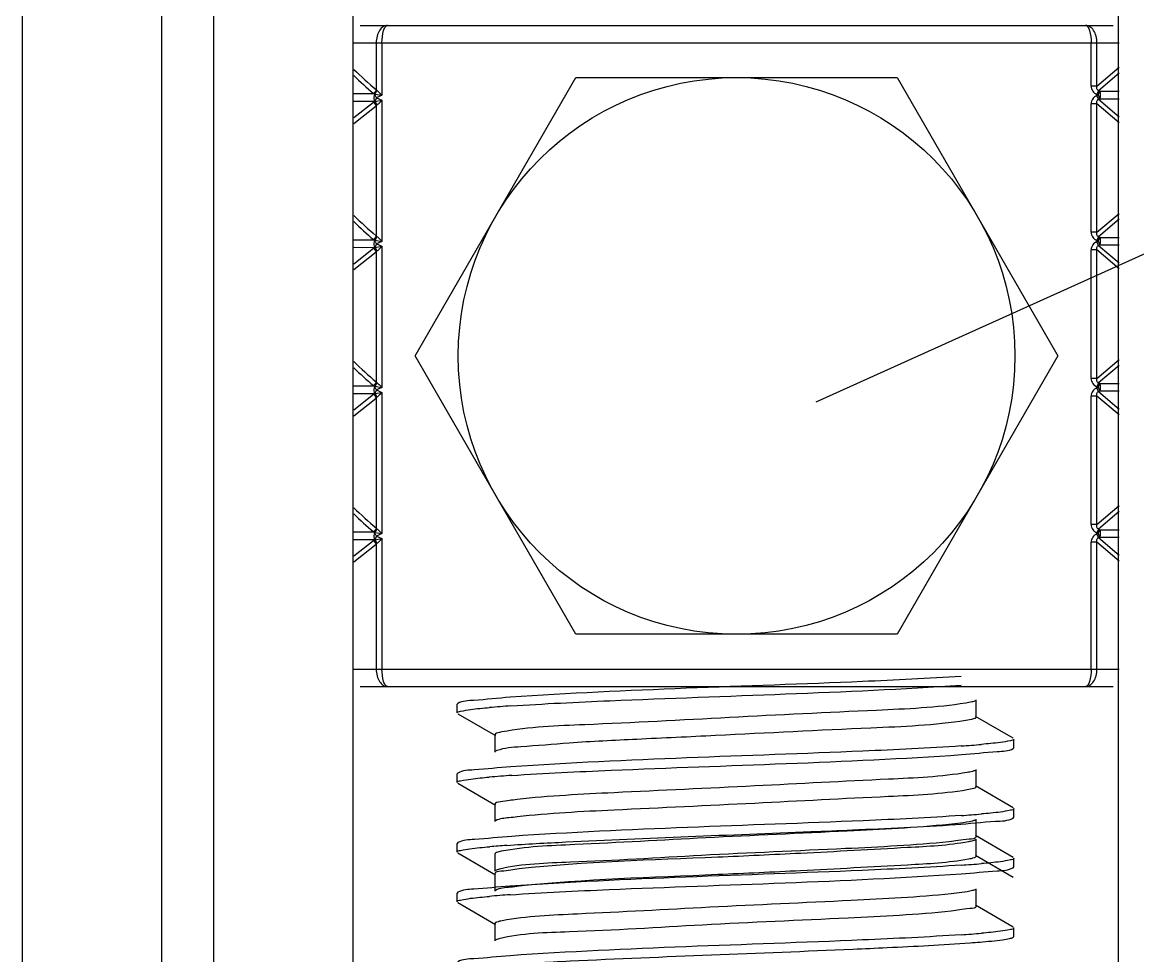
# Model space of a CAD drawing. Extents: x 27938 to 1042331, y -235042 to 1535213.
# Drawn here: x 701681.2 to 702063, y 767705.7 to 768025.1 of the extents above; entities that cross this region are included whole.
import ezdxf

# ---------------------------------------------------------------- set-up
doc = ezdxf.new("R2010")
doc.units = 0
doc.header["$LTSCALE"] = 1000
doc.header["$MEASUREMENT"] = 0
doc.styles.get("Standard").update_dxf_attribs({"font": 'gbenor.shx', "bigfont": 'gbcbig.shx'})
doc.dimstyles.get("Standard").update_dxf_attribs({"dimtxt": 0.18, "dimasz": 0.18, "dimexe": 0.18, "dimexo": 0.0625, "dimgap": 0.09, "dimtad": 0, "dimtih": 1, "dimtoh": 1, "dimdec": 4, "dimzin": 0, "dimdsep": 46, "dimtxsty": 'Standard', "dimcen": 0.09, "dimadec": 0, "dimazin": 0, "dimtfac": 1, "dimtdec": 4, "dimtofl": 0, "dimtmove": 0, "dimatfit": 3, "dimfxl": 1, "dimtolj": 1, "dimtzin": 0, "dimarcsym": 0})

msp = doc.modelspace()

# ---------------------------------------------------------------- linework, layer by layer
at = {"linetype": 'Continuous'}
for p, q in [((701681.22, 770483.4), (701681.22, 765742.38)), ((701728.85, 770483.4), (701728.85, 765742.38)), ((701746.71, 770483.4), (701746.71, 765742.38)), ((701794.33, 770483.4), (701794.33, 765742.38)), ((702056.27, 770483.4), (702056.27, 765742.38)), ((701796.8, 768024.06), (702054.57, 768024.06)), ((701794.71, 768018.11), (702056.65, 768018.11)), ((701802.34, 768018.11), (701802.34, 768002.11)), ((701804.32, 768018.11), (701804.32, 768000.15)), ((702047.04, 768003.26), (702047.04, 768018.11)), ((702049.03, 768003.26), (702049.03, 768018.11)), ((702049.03, 768003.26), (702056.65, 768009.74)), ((701815.7, 767910.95), (701870.69, 768006.2)), ((701870.69, 768006.2), (701980.68, 768006.2)), ((701980.68, 768006.2), (702035.67, 767910.95)), ((702056.65, 768007.72), (702049.58, 768001.71)), ((701802.5, 768001.92), (701802.34, 768002.11)), ((701802.58, 768001.85), (701802.5, 768001.92)), ((702049.03, 768003.26), (702047.04, 768003.26)), ((701801.71, 768000.62), (701794.71, 768000.62)), ((701801.67, 767998.01), (701794.71, 767998.03)), ((701801.67, 767998.01), (701801.83, 767998.04)), ((701801.83, 768000.59), (701801.71, 768000.62)), ((701801.83, 767998.04), (701801.87, 767998.06)), ((701801.87, 768000.57), (701804.32, 768000.15)), ((701802.42, 767999.32), (701801.87, 767998.06)), ((701801.87, 767998.06), (701804.32, 767998.49)), ((701804.32, 768000.15), (701802.42, 767999.32)), ((701802.42, 767999.32), (701804.32, 767998.49)), ((701804.32, 767998.49), (701804.32, 767950.14)), ((702049.58, 768001.71), (702048.98, 768000.45)), ((702049.4, 768000.25), (702048.98, 768000.45)), ((702048.98, 768000.05), (702049.4, 768000.25)), ((702049.58, 767998.79), (702048.98, 768000.05)), ((702049.4, 768000.25), (702049.99, 768001.51)), ((702049.4, 768000.25), (702049.99, 767998.99)), ((702049.99, 768001.51), (702049.58, 768001.71)), ((702049.58, 767998.79), (702049.99, 767998.99)), ((702049.58, 767998.79), (702056.65, 767992.78)), ((702049.99, 768001.51), (702056.65, 768001.51)), ((702049.99, 767998.99), (702056.65, 767998.99)), ((701794.71, 767992.53), (701801.42, 767997.84)), ((701794.71, 767990.5), (701802.34, 767996.53)), ((701802.34, 767996.53), (701802.48, 767996.69)), ((701802.34, 767996.53), (701802.34, 767952.1)), ((701802.48, 767996.69), (701802.56, 767996.77)), ((701802.56, 767996.77), (701802.61, 767996.81)), ((702049.03, 767997.24), (702047.04, 767997.24)), ((702047.04, 767953.26), (702047.04, 767997.24)), ((702049.03, 767953.26), (702049.03, 767997.24)), ((702056.65, 767990.76), (702049.03, 767997.24)), ((702049.03, 767953.26), (702056.65, 767959.73)), ((702056.65, 767957.71), (702049.58, 767951.7)), ((702049.03, 767953.26), (702047.04, 767953.26)), ((701801.71, 767950.61), (701794.71, 767950.61)), ((701801.83, 767950.58), (701801.71, 767950.61)), ((701801.87, 767950.56), (701804.32, 767950.14)), ((701802.42, 767949.31), (701801.87, 767948.06)), ((701801.87, 767948.06), (701804.32, 767948.48)), ((701802.5, 767951.91), (701802.34, 767952.1)), ((701804.32, 767950.14), (701802.42, 767949.31)), ((701802.42, 767949.31), (701804.32, 767948.48)), ((701802.58, 767951.84), (701802.5, 767951.91)), ((701804.32, 767948.48), (701804.32, 767900.14)), ((702049.58, 767951.7), (702048.98, 767950.44)), ((702049.4, 767950.24), (702048.98, 767950.44)), ((702048.98, 767950.05), (702049.4, 767950.24)), ((702049.58, 767948.78), (702048.98, 767950.05)), ((702049.4, 767950.24), (702049.99, 767951.51)), ((702049.4, 767950.24), (702049.99, 767948.98)), ((702049.99, 767951.51), (702049.58, 767951.7)), ((702049.58, 767948.78), (702049.99, 767948.98)), ((702049.58, 767948.78), (702056.65, 767942.77)), ((702049.99, 767951.51), (702056.65, 767951.51)), ((702049.99, 767948.98), (702056.65, 767948.98)), ((701801.67, 767948), (701794.71, 767948.02)), ((701794.71, 767942.52), (701801.42, 767947.83)), ((701794.71, 767940.49), (701802.34, 767946.52)), ((701801.67, 767948), (701801.83, 767948.03)), ((701801.83, 767948.03), (701801.87, 767948.06)), ((701802.34, 767946.52), (701802.48, 767946.69)), ((701802.34, 767946.52), (701802.34, 767902.09)), ((701802.48, 767946.69), (701802.56, 767946.76)), ((701802.56, 767946.76), (701802.61, 767946.8)), ((702049.03, 767947.23), (702047.04, 767947.23)), ((702047.04, 767903.25), (702047.04, 767947.23)), ((702049.03, 767903.25), (702049.03, 767947.23)), ((702056.65, 767940.75), (702049.03, 767947.23)), ((701870.69, 767815.7), (701815.7, 767910.95)), ((702035.67, 767910.95), (701980.68, 767815.7)), ((702049.03, 767903.25), (702056.65, 767909.72)), ((702056.65, 767907.71), (702049.58, 767901.7)), ((702049.03, 767903.25), (702047.04, 767903.25)), ((701801.71, 767900.6), (701794.71, 767900.6)), ((701801.83, 767900.57), (701801.71, 767900.6)), ((701801.87, 767900.56), (701804.32, 767900.14)), ((701802.42, 767899.3), (701801.87, 767898.05)), ((701802.5, 767901.9), (701802.34, 767902.09)), ((701804.32, 767900.14), (701802.42, 767899.3)), ((701802.42, 767899.3), (701804.32, 767898.47)), ((701802.58, 767901.83), (701802.5, 767901.9)), ((702049.58, 767901.7), (702048.98, 767900.43)), ((702049.4, 767900.24), (702048.98, 767900.43)), ((702048.98, 767900.04), (702049.4, 767900.24)), ((702049.58, 767898.78), (702048.98, 767900.04)), ((702049.4, 767900.24), (702049.99, 767901.5)), ((702049.4, 767900.24), (702049.99, 767898.97)), ((702049.99, 767901.5), (702049.58, 767901.7)), ((702049.58, 767898.78), (702049.99, 767898.97)), ((702049.58, 767898.78), (702056.65, 767892.76)), ((702049.99, 767901.5), (702056.65, 767901.5)), ((702049.99, 767898.97), (702056.65, 767898.97)), ((701801.67, 767897.99), (701794.71, 767898.01)), ((701794.71, 767892.52), (701801.42, 767897.83)), ((701794.71, 767890.48), (701802.34, 767896.52)), ((701801.67, 767897.99), (701801.83, 767898.03)), ((701801.83, 767898.03), (701801.87, 767898.05)), ((701801.87, 767898.05), (701804.32, 767898.47)), ((701802.34, 767896.52), (701802.48, 767896.68)), ((701802.34, 767896.52), (701802.34, 767852.09)), ((701802.48, 767896.68), (701802.56, 767896.75)), ((701802.56, 767896.75), (701802.61, 767896.8)), ((701804.32, 767898.47), (701804.32, 767850.13)), ((702049.03, 767897.22), (702047.04, 767897.22)), ((702047.04, 767853.24), (702047.04, 767897.22)), ((702049.03, 767853.24), (702049.03, 767897.22)), ((702056.65, 767890.74), (702049.03, 767897.22)), ((702049.03, 767853.24), (702056.65, 767859.72)), ((702056.65, 767857.7), (702049.58, 767851.69)), ((702049.03, 767853.24), (702047.04, 767853.24)), ((701801.71, 767850.59), (701794.71, 767850.6)), ((701801.83, 767850.57), (701801.71, 767850.59)), ((701801.87, 767850.55), (701804.32, 767850.13)), ((701802.42, 767849.29), (701801.87, 767848.04)), ((701802.5, 767851.89), (701802.34, 767852.09)), ((701804.32, 767850.13), (701802.42, 767849.29)), ((701802.42, 767849.29), (701804.32, 767848.47)), ((701802.58, 767851.83), (701802.5, 767851.89)), ((702049.58, 767851.69), (702048.98, 767850.43)), ((702049.4, 767850.23), (702048.98, 767850.43)), ((702048.98, 767850.03), (702049.4, 767850.23)), ((702049.58, 767848.77), (702048.98, 767850.03)), ((702049.4, 767850.23), (702049.99, 767851.49)), ((702049.4, 767850.23), (702049.99, 767848.97)), ((702049.99, 767851.49), (702049.58, 767851.69)), ((702049.99, 767851.49), (702056.65, 767851.49)), ((701801.67, 767847.98), (701794.71, 767848.01)), ((701794.71, 767842.51), (701801.42, 767847.82)), ((701794.71, 767840.48), (701802.34, 767846.51)), ((701801.67, 767847.98), (701801.83, 767848.02)), ((701801.83, 767848.02), (701801.87, 767848.04)), ((701801.87, 767848.04), (701804.32, 767848.47)), ((701802.34, 767846.51), (701802.48, 767846.67)), ((701802.34, 767846.51), (701802.34, 767803.79)), ((701802.48, 767846.67), (701802.56, 767846.75)), ((701802.56, 767846.75), (701802.61, 767846.79)), ((701804.32, 767848.47), (701804.32, 767803.79)), ((702049.03, 767847.22), (702047.04, 767847.22)), ((702047.04, 767803.79), (702047.04, 767847.22)), ((702049.03, 767803.79), (702049.03, 767847.22)), ((702056.65, 767840.74), (702049.03, 767847.22)), ((702049.58, 767848.77), (702049.99, 767848.97)), ((702049.58, 767848.77), (702056.65, 767842.76)), ((702049.99, 767848.97), (702056.65, 767848.97)), ((701980.68, 767815.7), (701870.69, 767815.7)), ((701794.71, 767803.79), (702056.65, 767803.79)), ((701796.8, 767797.84), (702054.57, 767797.84)), ((701830.28, 767792.02), (701830.05, 767791.76)), ((702007.67, 767787.29), (702007.67, 767793.25)), ((701830.05, 767788.78), (701830.05, 767791.76)), ((701830.05, 767788.78), (701830.05, 767791.76)), ((701830.28, 767788.52), (701843.2, 767781.04)), ((702020.33, 767780.11), (702007.41, 767787.6)), ((701842.94, 767781.34), (701842.94, 767775.39)), ((702020.33, 767776.62), (702020.56, 767776.88)), ((702020.56, 767776.88), (702020.56, 767779.85)), ((702020.56, 767776.88), (702020.56, 767779.85)), ((701843.62, 767775.87), (701843.2, 767775.69)), ((702007.67, 767763.48), (702007.67, 767769.44)), ((701830.28, 767768.21), (701830.05, 767767.95)), ((701830.05, 767764.97), (701830.05, 767767.95)), ((701830.05, 767764.97), (701830.05, 767767.95)), ((701830.28, 767764.71), (701843.2, 767757.23)), ((702020.33, 767756.3), (702007.41, 767763.78)), ((701842.94, 767757.53), (701842.94, 767751.58)), ((702020.56, 767753.06), (702020.56, 767756.04)), ((702020.56, 767753.06), (702020.56, 767756.04)), ((702007.67, 767746.49), (702007.67, 767752.44)), ((702020.33, 767752.8), (702020.56, 767753.06)), ((702020.33, 767739.31), (702007.41, 767746.79)), ((701830.28, 767744.39), (701830.05, 767744.13)), ((701830.05, 767741.16), (701830.05, 767744.13)), ((701830.05, 767741.16), (701830.05, 767744.13)), ((702007.67, 767739.67), (702007.67, 767745.62)), ((701830.28, 767740.9), (701843.2, 767733.41)), ((701842.94, 767740.53), (701842.94, 767734.58)), ((702020.33, 767732.49), (702007.41, 767739.97)), ((702020.56, 767736.07), (702020.56, 767739.05)), ((702020.56, 767736.07), (702020.56, 767739.05)), ((702020.33, 767735.81), (702020.56, 767736.07)), ((701842.94, 767733.72), (701842.94, 767727.76)), ((701830.28, 767727.4), (701830.05, 767727.14)), ((701830.05, 767724.16), (701830.05, 767727.14)), ((701830.05, 767724.16), (701830.05, 767727.14)), ((702007.67, 767722.68), (702007.67, 767728.63)), ((701830.28, 767723.9), (701843.2, 767716.42)), ((702020.33, 767715.49), (702007.41, 767722.98)), ((701842.94, 767716.72), (701842.94, 767710.77)), ((702020.33, 767712), (702020.56, 767712.26)), ((702020.56, 767712.26), (702020.56, 767715.23)), ((702020.56, 767712.26), (702020.56, 767715.23))]:
    msp.add_line(p, q, dxfattribs=at)
msp.add_circle((701925.68, 767910.95), 95.25, dxfattribs=at)
for centre, radius, start, end in [((701868.27, 768082.56), 104.01, 224.9882, 230.6634), ((701868.76, 768081.6), 105.17, 225.2411, 230.1872), ((701802.61, 768002.23), 1.85, 230.2237, 240.9585), ((701802.58, 767996.38), 1.86, 119.1442, 128.3025), ((701868.27, 768032.55), 104.01, 224.9882, 230.6634), ((701868.76, 768031.59), 105.17, 225.2411, 230.1872), ((701802.61, 767952.23), 1.85, 230.2237, 240.9585), ((701802.58, 767946.37), 1.86, 119.1442, 128.3025), ((701868.27, 767982.54), 104.01, 224.9882, 230.6634), ((701868.76, 767981.58), 105.17, 225.2411, 230.1872), ((701802.61, 767902.22), 1.85, 230.2237, 240.9585), ((701802.58, 767896.36), 1.86, 119.1442, 128.3025), ((701868.27, 767932.54), 104.01, 224.9882, 230.6634), ((701868.76, 767931.57), 105.17, 225.2411, 230.1872), ((701802.61, 767852.21), 1.85, 230.2237, 240.9585), ((701802.58, 767846.36), 1.86, 119.1442, 128.3025), ((701875.91, 767376.24), 415.84, 93.7876, 94.8061), ((701975.17, 768186.54), 409.97, 273.8296, 274.8033), ((701876.31, 767347.3), 420.99, 93.7545, 94.8055), ((701975.25, 768161.77), 409.01, 273.8359, 274.8035), ((701874.04, 767351.93), 392.45, 93.9506, 94.8036), ((701975.21, 768145.23), 409.46, 273.8329, 274.8033), ((701875.57, 767315.78), 411.68, 93.8155, 94.8057), ((701975.17, 768122.02), 410.07, 273.8289, 274.8033)]:
    msp.add_arc(centre, radius, start, end, dxfattribs=at)
for points, knots in [([(701806.23, 768024.06), (701805.73, 768024.06), (701804.61, 768023.7), (701803.35, 768022.33), (701802.53, 768020.39), (701802.34, 768018.89), (701802.34, 768018.11)], [0, 0, 0, 0, 0.195972, 0.42512, 0.697797, 1, 1, 1, 1]), ([(701804.32, 768018.11), (701804.32, 768019.54), (701804.53, 768021.48), (701805.29, 768023.51), (701805.95, 768024.06), (701806.23, 768024.06)], [0, 0, 0, 0, 0.657525, 0.871922, 1, 1, 1, 1]), ([(702045.13, 768024.06), (702045.41, 768024.06), (702046.07, 768023.51), (702046.83, 768021.48), (702047.04, 768019.54), (702047.04, 768018.11)], [0, 0, 0, 0, 0.128078, 0.342475, 1, 1, 1, 1]), ([(702049.03, 768018.11), (702049.03, 768018.89), (702048.84, 768020.39), (702048.01, 768022.33), (702046.75, 768023.7), (702045.64, 768024.06), (702045.13, 768024.06)], [0, 0, 0, 0, 0.302203, 0.57488, 0.804028, 1, 1, 1, 1]), ([(701802.58, 768001.85), (701802.72, 768001.73), (701803.31, 768001.17), (701803.88, 768000.59), (701804.32, 768000.15)], [0, 0, 0, 0, 0.225254, 1, 1, 1, 1]), ([(702047.04, 768003.26), (702047.04, 768002.67), (702047.45, 768001.46), (702048.44, 768000.7), (702048.98, 768000.45)], [0, 0, 0, 0, 0.499355, 1, 1, 1, 1]), ([(702049.58, 768001.71), (702049.29, 768001.8), (702048.82, 768002.36), (702048.96, 768002.97), (702049.03, 768003.26)], [0, 0, 0, 0, 0.502447, 1, 1, 1, 1]), ([(701801.85, 768000.61), (701801.76, 768000.42), (701801.49, 767999.59), (701801.54, 767998.64), (701801.83, 767998.04)], [0, 0, 0, 0, 0.236634, 1, 1, 1, 1]), ([(701802.42, 767999.32), (701802.36, 767999.44), (701802.18, 767999.87), (701801.95, 768000.29), (701801.85, 768000.61)], [0, 0, 0, 0, 0.285481, 1, 1, 1, 1]), ([(701802.61, 767996.81), (701802.74, 767996.93), (701803.33, 767997.48), (701803.89, 767998.05), (701804.32, 767998.49)], [0, 0, 0, 0, 0.226794, 1, 1, 1, 1]), ([(702048.98, 768000.05), (702048.44, 767999.8), (702047.45, 767999.04), (702047.04, 767997.83), (702047.04, 767997.24)], [0, 0, 0, 0, 0.500643, 1, 1, 1, 1]), ([(702049.03, 767997.24), (702048.96, 767997.53), (702048.82, 767998.14), (702049.29, 767998.7), (702049.58, 767998.79)], [0, 0, 0, 0, 0.49632, 1, 1, 1, 1]), ([(702049.99, 767998.99), (702050.18, 767999.38), (702050.31, 768000.25), (702050.18, 768001.13), (702049.99, 768001.51)], [0, 0, 0, 0, 0.500048, 1, 1, 1, 1]), ([(702047.04, 767953.26), (702047.04, 767952.66), (702047.45, 767951.45), (702048.44, 767950.69), (702048.98, 767950.44)], [0, 0, 0, 0, 0.499355, 1, 1, 1, 1]), ([(702049.58, 767951.7), (702049.29, 767951.79), (702048.82, 767952.35), (702048.96, 767952.97), (702049.03, 767953.26)], [0, 0, 0, 0, 0.502447, 1, 1, 1, 1]), ([(701801.85, 767950.6), (701801.76, 767950.42), (701801.49, 767949.59), (701801.54, 767948.63), (701801.83, 767948.03)], [0, 0, 0, 0, 0.236634, 1, 1, 1, 1]), ([(701802.42, 767949.31), (701802.36, 767949.43), (701802.18, 767949.86), (701801.95, 767950.28), (701801.85, 767950.6)], [0, 0, 0, 0, 0.285481, 1, 1, 1, 1]), ([(701802.58, 767951.84), (701802.72, 767951.72), (701803.31, 767951.16), (701803.88, 767950.59), (701804.32, 767950.14)], [0, 0, 0, 0, 0.225254, 1, 1, 1, 1]), ([(701802.61, 767946.8), (701802.74, 767946.92), (701803.33, 767947.47), (701803.89, 767948.04), (701804.32, 767948.48)], [0, 0, 0, 0, 0.226794, 1, 1, 1, 1]), ([(702048.98, 767950.05), (702048.44, 767949.79), (702047.45, 767949.04), (702047.04, 767947.82), (702047.04, 767947.23)], [0, 0, 0, 0, 0.500643, 1, 1, 1, 1]), ([(702049.03, 767947.23), (702048.96, 767947.52), (702048.82, 767948.13), (702049.29, 767948.7), (702049.58, 767948.78)], [0, 0, 0, 0, 0.49632, 1, 1, 1, 1]), ([(702049.99, 767948.98), (702050.18, 767949.37), (702050.31, 767950.24), (702050.18, 767951.12), (702049.99, 767951.51)], [0, 0, 0, 0, 0.500048, 1, 1, 1, 1]), ([(702047.04, 767903.25), (702047.04, 767902.66), (702047.45, 767901.44), (702048.44, 767900.69), (702048.98, 767900.43)], [0, 0, 0, 0, 0.499355, 1, 1, 1, 1]), ([(702049.58, 767901.7), (702049.29, 767901.78), (702048.82, 767902.35), (702048.96, 767902.96), (702049.03, 767903.25)], [0, 0, 0, 0, 0.502447, 1, 1, 1, 1]), ([(701801.85, 767900.59), (701801.76, 767900.41), (701801.49, 767899.58), (701801.54, 767898.63), (701801.83, 767898.03)], [0, 0, 0, 0, 0.236634, 1, 1, 1, 1]), ([(701802.42, 767899.3), (701802.36, 767899.43), (701802.18, 767899.86), (701801.95, 767900.27), (701801.85, 767900.59)], [0, 0, 0, 0, 0.285481, 1, 1, 1, 1]), ([(701802.58, 767901.83), (701802.72, 767901.71), (701803.31, 767901.16), (701803.88, 767900.58), (701804.32, 767900.14)], [0, 0, 0, 0, 0.225254, 1, 1, 1, 1]), ([(702048.98, 767900.04), (702048.44, 767899.79), (702047.45, 767899.03), (702047.04, 767897.82), (702047.04, 767897.22)], [0, 0, 0, 0, 0.500643, 1, 1, 1, 1]), ([(702049.03, 767897.22), (702048.96, 767897.51), (702048.82, 767898.13), (702049.29, 767898.69), (702049.58, 767898.78)], [0, 0, 0, 0, 0.49632, 1, 1, 1, 1]), ([(702049.99, 767898.97), (702050.18, 767899.36), (702050.31, 767900.24), (702050.18, 767901.11), (702049.99, 767901.5)], [0, 0, 0, 0, 0.500048, 1, 1, 1, 1]), ([(701802.61, 767896.8), (701802.74, 767896.92), (701803.33, 767897.47), (701803.89, 767898.03), (701804.32, 767898.47)], [0, 0, 0, 0, 0.226794, 1, 1, 1, 1]), ([(702047.04, 767853.24), (702047.04, 767852.65), (702047.45, 767851.44), (702048.44, 767850.68), (702048.98, 767850.43)], [0, 0, 0, 0, 0.499355, 1, 1, 1, 1]), ([(702049.58, 767851.69), (702049.29, 767851.78), (702048.82, 767852.34), (702048.96, 767852.95), (702049.03, 767853.24)], [0, 0, 0, 0, 0.502447, 1, 1, 1, 1]), ([(701801.85, 767850.59), (701801.76, 767850.4), (701801.49, 767849.57), (701801.54, 767848.62), (701801.83, 767848.02)], [0, 0, 0, 0, 0.236634, 1, 1, 1, 1]), ([(701802.42, 767849.29), (701802.36, 767849.42), (701802.18, 767849.85), (701801.95, 767850.27), (701801.85, 767850.59)], [0, 0, 0, 0, 0.285481, 1, 1, 1, 1]), ([(701802.58, 767851.83), (701802.72, 767851.71), (701803.31, 767851.15), (701803.88, 767850.57), (701804.32, 767850.13)], [0, 0, 0, 0, 0.225254, 1, 1, 1, 1]), ([(702048.98, 767850.03), (702048.44, 767849.78), (702047.45, 767849.02), (702047.04, 767847.81), (702047.04, 767847.22)], [0, 0, 0, 0, 0.500643, 1, 1, 1, 1]), ([(702049.99, 767848.97), (702050.18, 767849.35), (702050.31, 767850.23), (702050.18, 767851.11), (702049.99, 767851.49)], [0, 0, 0, 0, 0.500048, 1, 1, 1, 1]), ([(701802.61, 767846.79), (701802.74, 767846.91), (701803.33, 767847.46), (701803.89, 767848.03), (701804.32, 767848.47)], [0, 0, 0, 0, 0.226794, 1, 1, 1, 1]), ([(702049.03, 767847.22), (702048.96, 767847.51), (702048.82, 767848.12), (702049.29, 767848.68), (702049.58, 767848.77)], [0, 0, 0, 0, 0.49632, 1, 1, 1, 1]), ([(701802.34, 767803.79), (701802.34, 767803.01), (701802.53, 767801.51), (701803.35, 767799.57), (701804.61, 767798.2), (701805.73, 767797.84), (701806.23, 767797.84)], [0, 0, 0, 0, 0.302203, 0.57488, 0.804028, 1, 1, 1, 1]), ([(701806.23, 767797.84), (701805.95, 767797.84), (701805.29, 767798.39), (701804.53, 767800.42), (701804.32, 767802.36), (701804.32, 767803.79)], [0, 0, 0, 0, 0.128078, 0.342475, 1, 1, 1, 1]), ([(702047.04, 767803.79), (702047.04, 767802.36), (702046.83, 767800.42), (702046.07, 767798.39), (702045.41, 767797.84), (702045.13, 767797.84)], [0, 0, 0, 0, 0.657525, 0.871922, 1, 1, 1, 1]), ([(702045.13, 767797.84), (702045.64, 767797.84), (702046.75, 767798.2), (702048.01, 767799.57), (702048.84, 767801.51), (702049.03, 767803.01), (702049.03, 767803.79)], [0, 0, 0, 0, 0.195972, 0.42512, 0.697797, 1, 1, 1, 1]), ([(702002.55, 767801.3), (701991.29, 767800.53), (701939.84, 767798.05), (701888.32, 767796.86), (701848.19, 767794.14)], [0, 0, 0, 0, 0.219101, 1, 1, 1, 1]), ([(701848.44, 767791.18), (701859.73, 767791.94), (701911.11, 767794.41), (701962.54, 767795.6), (702002.55, 767798.32)], [0, 0, 0, 0, 0.220145, 1, 1, 1, 1]), ([(701848.19, 767794.14), (701844.05, 767793.86), (701838.23, 767793.05), (701831.9, 767792.95), (701830.28, 767792.02)], [0, 0, 0, 0, 0.690488, 1, 1, 1, 1]), ([(702004.15, 767792.14), (701994.06, 767790.53), (701966.98, 767789.44), (701923.52, 767787.26), (701880.84, 767784.87), (701854.7, 767784.05), (701845.37, 767782.26)], [0, 0, 0, 0, 0.192752, 0.509476, 0.820909, 1, 1, 1, 1]), ([(702007.4, 767792.95), (702007.05, 767792.74), (702005.94, 767792.46), (702004.85, 767792.25), (702004.15, 767792.14)], [0, 0, 0, 0, 0.367273, 1, 1, 1, 1]), ([(701830.05, 767788.78), (701830.05, 767789.22), (701832.35, 767789.5), (701833.51, 767789.82), (701834.67, 767789.97)], [0, 0, 0, 0, 0.271407, 1, 1, 1, 1]), ([(702004.15, 767786.18), (701993.42, 767784.47), (701964.75, 767783.42), (701927.23, 767781.42), (701892.82, 767779.8), (701870.52, 767778.75), (701854.66, 767777.3), (701846.22, 767776.81), (701843.62, 767775.87)], [0, 0, 0, 0, 0.202669, 0.533226, 0.70113, 0.845024, 0.948509, 1, 1, 1, 1]), ([(702007.67, 767787.29), (702007.66, 767786.95), (702005.99, 767786.55), (702005.04, 767786.32), (702004.15, 767786.18)], [0, 0, 0, 0, 0.280154, 1, 1, 1, 1]), ([(701845.37, 767782.26), (701844.76, 767782.15), (701844.06, 767781.99), (701842.94, 767781.6), (701842.94, 767781.34)], [0, 0, 0, 0, 0.71086, 1, 1, 1, 1]), ([(702002.55, 767777.49), (701991.33, 767776.72), (701939.95, 767774.25), (701888.52, 767773.04), (701848.44, 767770.34)], [0, 0, 0, 0, 0.21884, 1, 1, 1, 1]), ([(702002.61, 767774.51), (702006.71, 767774.79), (702012.46, 767775.59), (702018.73, 767775.7), (702020.33, 767776.62)], [0, 0, 0, 0, 0.690253, 1, 1, 1, 1]), ([(702020.56, 767779.85), (702020.56, 767779.42), (702018.27, 767779.13), (702017.11, 767778.82), (702015.95, 767778.67)], [0, 0, 0, 0, 0.271495, 1, 1, 1, 1]), ([(701848.75, 767767.39), (701860.06, 767768.14), (701911.35, 767770.6), (701962.7, 767771.79), (702002.61, 767774.51)], [0, 0, 0, 0, 0.220917, 1, 1, 1, 1]), ([(701848.44, 767770.34), (701844.23, 767770.06), (701838.34, 767769.24), (701831.92, 767769.15), (701830.28, 767768.21)], [0, 0, 0, 0, 0.690736, 1, 1, 1, 1]), ([(702007.4, 767769.13), (702007.09, 767768.95), (702006.15, 767768.69), (702005.21, 767768.5), (702004.62, 767768.4)], [0, 0, 0, 0, 0.373528, 1, 1, 1, 1]), ([(701830.05, 767764.97), (701830.05, 767765.41), (701832.39, 767765.69), (701833.56, 767766.01), (701834.74, 767766.16)], [0, 0, 0, 0, 0.271179, 1, 1, 1, 1]), ([(702004.62, 767768.4), (701995.72, 767766.88), (701971.36, 767765.88), (701931.11, 767763.67), (701888.71, 767761.75), (701861.57, 767760.38), (701850.54, 767759.17)], [0, 0, 0, 0, 0.175288, 0.472203, 0.784406, 1, 1, 1, 1]), ([(702004.62, 767762.45), (701995.72, 767760.93), (701971.36, 767759.93), (701931.11, 767757.72), (701888.71, 767755.8), (701861.57, 767754.43), (701850.54, 767753.22)], [0, 0, 0, 0, 0.175288, 0.472203, 0.784406, 1, 1, 1, 1]), ([(702007.67, 767763.48), (702007.66, 767763.17), (702006.23, 767762.78), (702005.38, 767762.58), (702004.62, 767762.45)], [0, 0, 0, 0, 0.283524, 1, 1, 1, 1]), ([(701850.54, 767759.17), (701848.64, 767758.96), (701846.82, 767758.41), (701842.94, 767758.23), (701842.94, 767757.53)], [0, 0, 0, 0, 0.732764, 1, 1, 1, 1]), ([(702002.61, 767753.68), (701991.42, 767752.91), (701940.14, 767750.44), (701888.79, 767749.23), (701848.75, 767746.55)], [0, 0, 0, 0, 0.218398, 1, 1, 1, 1]), ([(702020.56, 767756.04), (702020.56, 767755.61), (702018.27, 767755.32), (702017.12, 767755.01), (702015.97, 767754.86)], [0, 0, 0, 0, 0.27155, 1, 1, 1, 1]), ([(701850.54, 767753.22), (701849.62, 767753.12), (701847.19, 767752.75), (701844.56, 767752.66), (701843.2, 767751.88)], [0, 0, 0, 0, 0.371684, 1, 1, 1, 1]), ([(701998.35, 767750.62), (701986.79, 767749.47), (701959.03, 767748.05), (701916.32, 767746.21), (701876.91, 767743.87), (701853.42, 767743.06), (701845.16, 767741.42)], [0, 0, 0, 0, 0.227021, 0.543037, 0.835394, 1, 1, 1, 1]), ([(701951.08, 767748.15), (701955.83, 767748.35), (701972.38, 767749.05), (701988.93, 767749.81), (702000.72, 767750.57)], [0, 0, 0, 0, 0.286991, 1, 1, 1, 1]), ([(702007.41, 767752.14), (702007.08, 767751.95), (702004.07, 767751.14), (702001.03, 767750.89), (701998.35, 767750.62)], [0, 0, 0, 0, 0.122947, 1, 1, 1, 1]), ([(702000.72, 767750.57), (702005.27, 767750.87), (702011.62, 767751.75), (702018.57, 767751.79), (702020.33, 767752.8)], [0, 0, 0, 0, 0.692027, 1, 1, 1, 1]), ([(701848.75, 767746.55), (701844.47, 767746.26), (701838.48, 767745.43), (701831.94, 767745.35), (701830.28, 767744.39)], [0, 0, 0, 0, 0.691038, 1, 1, 1, 1]), ([(701847, 767743.45), (701853.75, 767743.92), (701888.43, 767745.79), (701923.14, 767746.99), (701951.08, 767748.15)], [0, 0, 0, 0, 0.194747, 1, 1, 1, 1]), ([(702007.66, 767746.49), (702007.67, 767745.64), (702002.86, 767745.61), (702000.67, 767744.9), (701998.35, 767744.67)], [0, 0, 0, 0, 0.265303, 1, 1, 1, 1]), ([(701830.05, 767741.16), (701830.05, 767741.57), (701832.19, 767741.87), (701833.29, 767742.16), (701834.38, 767742.3)], [0, 0, 0, 0, 0.272497, 1, 1, 1, 1]), ([(701998.35, 767744.67), (701986.58, 767743.5), (701958.36, 767742.05), (701915.1, 767740.26), (701875.76, 767737.71), (701852.45, 767737.18), (701844.56, 767735.33)], [0, 0, 0, 0, 0.230195, 0.549984, 0.842214, 1, 1, 1, 1]), ([(702005.05, 767744.66), (701998.17, 767743.4), (701978.91, 767742.46), (701959.78, 767741.29), (701947.59, 767740.71)], [0, 0, 0, 0, 0.364269, 1, 1, 1, 1]), ([(702007.4, 767745.32), (702007.13, 767745.17), (702006.34, 767744.92), (702005.54, 767744.76), (702005.05, 767744.66)], [0, 0, 0, 0, 0.380472, 1, 1, 1, 1]), ([(701845.16, 767741.42), (701844.6, 767741.3), (701843.95, 767741.15), (701842.95, 767740.77), (701842.95, 767740.53)], [0, 0, 0, 0, 0.707546, 1, 1, 1, 1]), ([(701947.59, 767740.71), (701938.13, 767740.26), (701906.02, 767738.68), (701873.82, 767737.81), (701851.25, 767735.43)], [0, 0, 0, 0, 0.294359, 1, 1, 1, 1]), ([(702005.05, 767738.71), (701998.17, 767737.45), (701978.91, 767736.51), (701959.78, 767735.34), (701947.59, 767734.75)], [0, 0, 0, 0, 0.364269, 1, 1, 1, 1]), ([(702007.66, 767739.67), (702007.66, 767739.4), (702006.45, 767739), (702005.71, 767738.83), (702005.05, 767738.71)], [0, 0, 0, 0, 0.287487, 1, 1, 1, 1]), ([(702020.56, 767739.05), (702020.56, 767738.61), (702018.27, 767738.33), (702017.11, 767738.01), (702015.96, 767737.86)], [0, 0, 0, 0, 0.271522, 1, 1, 1, 1]), ([(701851.25, 767735.43), (701849.17, 767735.21), (701847.2, 767734.6), (701842.94, 767734.47), (701842.94, 767733.72)], [0, 0, 0, 0, 0.733679, 1, 1, 1, 1]), ([(701844.56, 767735.33), (701844.28, 767735.27), (701843.82, 767735.15), (701843.37, 767734.98), (701843.21, 767734.88)], [0, 0, 0, 0, 0.595252, 1, 1, 1, 1]), ([(702002.58, 767736.68), (701991.31, 767735.91), (701939.78, 767733.43), (701888.2, 767732.24), (701848.02, 767729.51)], [0, 0, 0, 0, 0.219186, 1, 1, 1, 1]), ([(701947.59, 767734.75), (701938.13, 767734.3), (701906.02, 767732.73), (701873.82, 767731.85), (701851.25, 767729.48)], [0, 0, 0, 0, 0.294359, 1, 1, 1, 1]), ([(702002.55, 767733.7), (702006.66, 767733.98), (702012.43, 767734.78), (702018.72, 767734.89), (702020.33, 767735.81)], [0, 0, 0, 0, 0.690318, 1, 1, 1, 1]), ([(701848.18, 767726.54), (701859.46, 767727.31), (701910.92, 767729.78), (701962.44, 767730.97), (702002.55, 767733.7)], [0, 0, 0, 0, 0.219537, 1, 1, 1, 1]), ([(701848.02, 767729.51), (701843.91, 767729.23), (701838.16, 767728.43), (701831.88, 767728.32), (701830.28, 767727.4)], [0, 0, 0, 0, 0.690304, 1, 1, 1, 1]), ([(701851.25, 767729.48), (701850.24, 767729.37), (701847.57, 767728.98), (701844.68, 767728.92), (701843.2, 767728.06)], [0, 0, 0, 0, 0.373733, 1, 1, 1, 1]), ([(702007.41, 767728.33), (702007.1, 767728.15), (702004.35, 767727.38), (702001.55, 767727.14), (701999.1, 767726.88)], [0, 0, 0, 0, 0.125114, 1, 1, 1, 1]), ([(701830.05, 767724.16), (701830.05, 767724.6), (701832.33, 767724.88), (701833.48, 767725.19), (701834.63, 767725.34)], [0, 0, 0, 0, 0.271566, 1, 1, 1, 1]), ([(701999.1, 767726.88), (701987.74, 767725.71), (701960.18, 767724.3), (701917.53, 767722.43), (701877.75, 767720.13), (701853.91, 767719.26), (701845.42, 767717.65)], [0, 0, 0, 0, 0.22252, 0.537346, 0.83163, 1, 1, 1, 1]), ([(701999.1, 767720.93), (701987.38, 767719.72), (701959, 767718.27), (701915.38, 767716.49), (701875.72, 767713.81), (701852.19, 767713.43), (701844.35, 767711.47)], [0, 0, 0, 0, 0.22805, 0.549566, 0.843677, 1, 1, 1, 1]), ([(702007.66, 767722.68), (702007.67, 767721.9), (702003.26, 767721.79), (702001.24, 767721.15), (701999.1, 767720.93)], [0, 0, 0, 0, 0.266019, 1, 1, 1, 1]), ([(701845.42, 767717.65), (701844.79, 767717.54), (701844.08, 767717.37), (701842.95, 767716.98), (701842.94, 767716.72)], [0, 0, 0, 0, 0.710787, 1, 1, 1, 1]), ([(702002.55, 767712.87), (701991.29, 767712.1), (701939.83, 767709.62), (701888.31, 767708.42), (701848.18, 767705.7)], [0, 0, 0, 0, 0.219112, 1, 1, 1, 1]), ([(702020.56, 767715.23), (702020.56, 767714.8), (702018.26, 767714.52), (702017.11, 767714.2), (702015.95, 767714.05)], [0, 0, 0, 0, 0.27149, 1, 1, 1, 1]), ([(702016.74, 767711.18), (702017.52, 767711.29), (702018.72, 767711.5), (702019.95, 767711.78), (702020.33, 767712)], [0, 0, 0, 0, 0.642632, 1, 1, 1, 1]), ([(701844.35, 767711.47), (701844.12, 767711.41), (701843.73, 767711.3), (701843.35, 767711.15), (701843.21, 767711.07)], [0, 0, 0, 0, 0.587983, 1, 1, 1, 1]), ([(701845.51, 767702.54), (701853.24, 767703.1), (701893.2, 767705.22), (701933.2, 767706.54), (701965.43, 767707.95)], [0, 0, 0, 0, 0.19365, 1, 1, 1, 1]), ([(701965.43, 767707.95), (701969.36, 767708.12), (701982.75, 767708.74), (701996.14, 767709.41), (702005.58, 767710.1)], [0, 0, 0, 0, 0.293781, 1, 1, 1, 1]), ([(702005.58, 767710.1), (702006.73, 767710.19), (702010.45, 767710.48), (702014.18, 767710.82), (702016.74, 767711.18)], [0, 0, 0, 0, 0.307477, 1, 1, 1, 1]), ([(701848.18, 767705.7), (701844.04, 767705.42), (701838.23, 767704.62), (701831.9, 767704.52), (701830.28, 767703.59)], [0, 0, 0, 0, 0.690474, 1, 1, 1, 1])]:
    msp.add_open_spline(points, degree=3, knots=knots, dxfattribs=at)
for points in [[(701802.34, 768002.11), (701802.21, 768001.59), (701801.86, 768001.11), (701801.42, 768000.81)], [(701802.5, 768001.92), (701802.39, 768001.42), (701802.1, 768000.94), (701801.71, 768000.62)], [(701801.83, 768000.59), (701802.19, 768000.92), (701802.47, 768001.37), (701802.58, 768001.85)], [(701802.48, 767996.69), (701802.37, 767997.2), (701802.07, 767997.68), (701801.67, 767998.01)], [(701802.56, 767996.77), (701802.45, 767997.25), (701802.19, 767997.71), (701801.83, 767998.04)], [(701802.61, 767996.81), (701802.49, 767997.28), (701802.23, 767997.74), (701801.87, 767998.06)], [(701802.34, 767996.53), (701802.21, 767997.05), (701801.86, 767997.54), (701801.42, 767997.84)], [(701802.34, 767952.1), (701802.21, 767951.59), (701801.86, 767951.1), (701801.42, 767950.8)], [(701802.5, 767951.91), (701802.39, 767951.41), (701802.1, 767950.93), (701801.71, 767950.61)], [(701801.83, 767950.58), (701802.19, 767950.92), (701802.47, 767951.36), (701802.58, 767951.84)], [(701802.34, 767946.52), (701802.21, 767947.04), (701801.86, 767947.53), (701801.42, 767947.83)], [(701802.48, 767946.69), (701802.37, 767947.19), (701802.07, 767947.68), (701801.67, 767948)], [(701802.56, 767946.76), (701802.45, 767947.24), (701802.19, 767947.71), (701801.83, 767948.03)], [(701802.61, 767946.8), (701802.49, 767947.27), (701802.23, 767947.73), (701801.87, 767948.06)], [(701802.34, 767902.09), (701802.21, 767901.58), (701801.86, 767901.1), (701801.42, 767900.8)], [(701802.5, 767901.9), (701802.39, 767901.41), (701802.1, 767900.92), (701801.71, 767900.6)], [(701801.83, 767900.57), (701802.19, 767900.91), (701802.47, 767901.36), (701802.58, 767901.83)], [(701802.34, 767896.52), (701802.21, 767897.03), (701801.86, 767897.52), (701801.42, 767897.83)], [(701802.48, 767896.68), (701802.37, 767897.18), (701802.07, 767897.67), (701801.67, 767897.99)], [(701802.56, 767896.75), (701802.45, 767897.23), (701802.19, 767897.7), (701801.83, 767898.03)], [(701802.61, 767896.8), (701802.49, 767897.27), (701802.23, 767897.72), (701801.87, 767898.05)], [(701802.34, 767852.09), (701802.21, 767851.57), (701801.86, 767851.09), (701801.42, 767850.79)], [(701802.5, 767851.89), (701802.39, 767851.4), (701802.1, 767850.92), (701801.71, 767850.59)], [(701801.83, 767850.57), (701802.19, 767850.9), (701802.47, 767851.35), (701802.58, 767851.83)], [(701802.34, 767846.51), (701802.21, 767847.03), (701801.86, 767847.52), (701801.42, 767847.82)], [(701802.48, 767846.67), (701802.37, 767847.17), (701802.07, 767847.66), (701801.67, 767847.98)], [(701802.56, 767846.75), (701802.45, 767847.22), (701802.19, 767847.69), (701801.83, 767848.02)], [(701802.61, 767846.79), (701802.49, 767847.26), (701802.23, 767847.72), (701801.87, 767848.04)], [(701834.67, 767789.97), (701836.8, 767790.24), (701838.93, 767790.44), (701841.07, 767790.62)], [(702015.95, 767778.67), (702013.81, 767778.39), (702011.66, 767778.19), (702009.5, 767778.01)], [(701834.74, 767766.16), (701836.83, 767766.43), (701838.94, 767766.63), (701841.05, 767766.81)], [(702015.97, 767754.86), (702013.82, 767754.58), (702011.66, 767754.38), (702009.5, 767754.2)], [(701834.38, 767742.3), (701836.64, 767742.61), (701838.91, 767742.82), (701841.18, 767743.01)], [(702015.96, 767737.86), (702013.81, 767737.59), (702011.66, 767737.39), (702009.5, 767737.2)], [(701834.63, 767725.34), (701836.77, 767725.62), (701838.93, 767725.82), (701841.09, 767726.01)], [(702015.95, 767714.05), (702013.81, 767713.77), (702011.66, 767713.57), (702009.5, 767713.39)]]:
    msp.add_open_spline(points, degree=3, dxfattribs=at)

# ---------------------------------------------------------------- leaders
msp.add_leader([(701952.9, 767895.24), (702942.26, 768341.69)], dimstyle='Standard', override={"dimgap": 20, "dimtad": 0})

doc.saveas('drawing.dxf')
